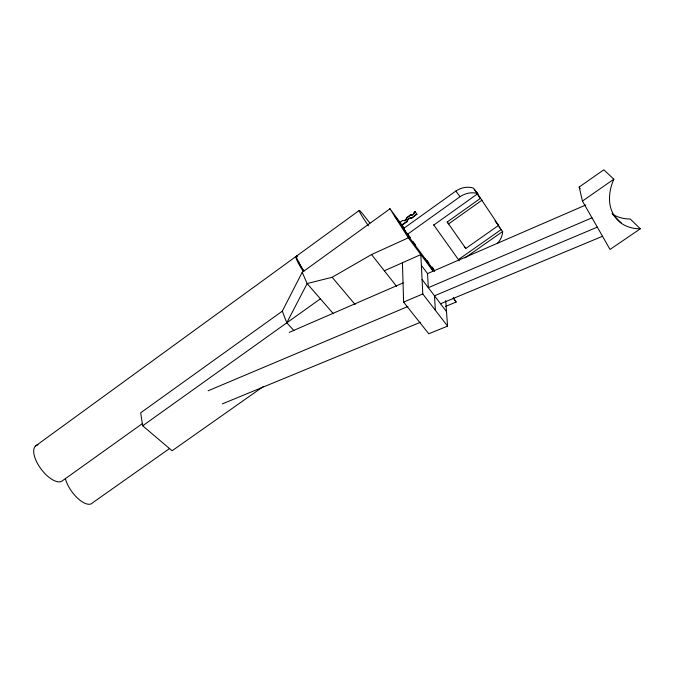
<?xml version="1.0" encoding="UTF-8"?>
<svg xmlns="http://www.w3.org/2000/svg" width="674" height="674" viewBox="0 0 674 674"><rect width="100%" height="100%" fill="white"/><g stroke="black" fill="none" stroke-linecap="round" stroke-linejoin="round"><path stroke-width="1.01" d="M263.281 386.573L172.106 450.754L142.686 425.774L140.672 412.808L282.305 311.161L302.205 272.304L389.985 208.83M293.915 330.572L286.787 322.829L307.125 283.56L332.172 277.275L371.534 254.545L408.343 237.804L432.952 270.872L425.311 258.926M35.655 445.893L296.097 256.398M296.627 256.01L359.175 210.507A23.683 1.39 54.6 0 1 369.79 223.086M399.303 222.883L402.69 220.449A2.359 1.306 -36.9 0 0 405.167 219.994A2.359 1.306 -36.9 0 0 406.473 217.736L410.879 214.559A1.963 1.078 -36.6 0 0 413.069 214.324A1.963 1.078 -36.6 0 0 414.063 212.276L415.302 211.88L414.063 212.276M405.832 219.977A2.359 1.306 -36.9 0 0 406.708 218.056L411.115 214.888A1.963 1.078 -36.6 0 0 412.876 214.913M401.081 225.461L407.045 221.182A2.949 1.634 -36.8 0 1 408.705 218.578A2.949 1.634 -36.8 0 1 411.62 217.896L416.818 214.172L411.856 218.224A2.949 1.634 -36.7 0 0 408.941 218.907A2.949 1.634 -36.7 0 0 407.281 221.51L402.176 225.175M433.761 225.049L477.79 193.657L473.325 188.105A19.723 15.772 -38.1 0 0 455.784 191.087L403.423 228.612L410.112 237.619M142.357 423.617L62.867 480.452A22.023 9.857 53 0 1 40.17 467.79A22.023 9.857 53 0 1 38.056 444.832M434.62 271.445L407.172 234.51L460.081 196.682A19.908 15.847 -37.9 0 1 477.79 193.657M142.686 425.774L320.394 298.818M465.776 248.462L447.224 221.99L480.554 198.282L498.608 225.377L465.776 248.462L464.378 246.507M482.045 200.144L448.598 223.92L447.224 221.99M169.267 448.741L92.709 502.703A21.425 9.385 54.2 0 1 78.572 499.089A21.425 9.385 54.2 0 1 65.462 478.987M458.43 259.566L501.127 229.607L497.1 223.482L498.608 225.377M464.942 257.948L502.644 231.519L499.046 226.995M579.193 187.018L603.803 169.814L613.837 179.208A52.243 37.188 -43.1 0 0 609.869 203.927C611.116 212.698 616.322 220.836 624.208 225.04A52.243 37.188 -43.1 0 0 640.3 228.815L610.037 249.456L582.429 201.071L579.193 187.018L580.188 188.779M582.429 201.071L613.837 179.208M384.34 270.788L420.829 254.578L422.792 293.957L447.57 326.149L428.748 333.765L403.625 302.104L402.429 262.759M289.23 332.366L403.17 282.895M591.999 217.837L428.319 287.688L427.535 273.602L585.765 204.989M403.625 302.104L422.792 293.957M208.131 390.777L407.938 306.476M597.299 227.13L434.477 295.793L435.37 310.301M440.543 303.772L602.514 236.279M445.581 306.426L456.146 302.045L453.383 297.748M222.235 403.92L420.45 322.282M613.003 214.332L614.343 215.217A51.367 36.935 -43.5 0 0 630.249 219.008L640.3 228.815M612.043 213.456L614.14 215.545M613.079 214.846L621.512 223.254M333.217 313.57L307.125 283.56L302.205 272.304M332.172 277.275L355.114 304.538M371.534 254.545L396.598 286.34M432.059 267.072L433.289 268.665M455.784 191.087L460.081 196.682M422.076 279.466L446.517 311.632M421.368 265.387L427.535 273.602M413.145 241.696L415.521 244.906M427.097 260.493L428.967 263.012M432.042 267.165L434.494 270.451M453.139 298.001L456.146 302.045M404.442 228.267L389.682 208.35L408.343 237.804M394.408 215.815L405.327 230.904M407.13 233.406L410.137 237.568M433.635 224.804L459.196 260.703M415.066 211.56L417.054 214.492M476.299 191.812L480.554 198.282M474.26 189.276L479.846 198.021M495.028 220.878L496.746 223.498M401.712 225.916L407.172 234.51M282.305 311.161L286.787 322.829M445.716 300.545L447.57 326.149M405.403 220.322A2.359 1.306 -36.9 0 1 404.467 220.828M414.257 213.574A1.963 1.078 -36.6 0 1 414.021 213.953M303.384 271.521A23.354 3.143 54.4 0 1 297.099 256.39M303.586 270.822A19.622 2.637 54.4 0 1 298.439 261.167M303.923 271.133A23.354 3.126 54.4 0 1 297.63 256.01M368.408 225.756A23.683 1.39 54.6 0 1 359.175 210.499M502.644 231.519A18.088 14.087 -36.9 0 1 497.328 243.491"/></g></svg>
